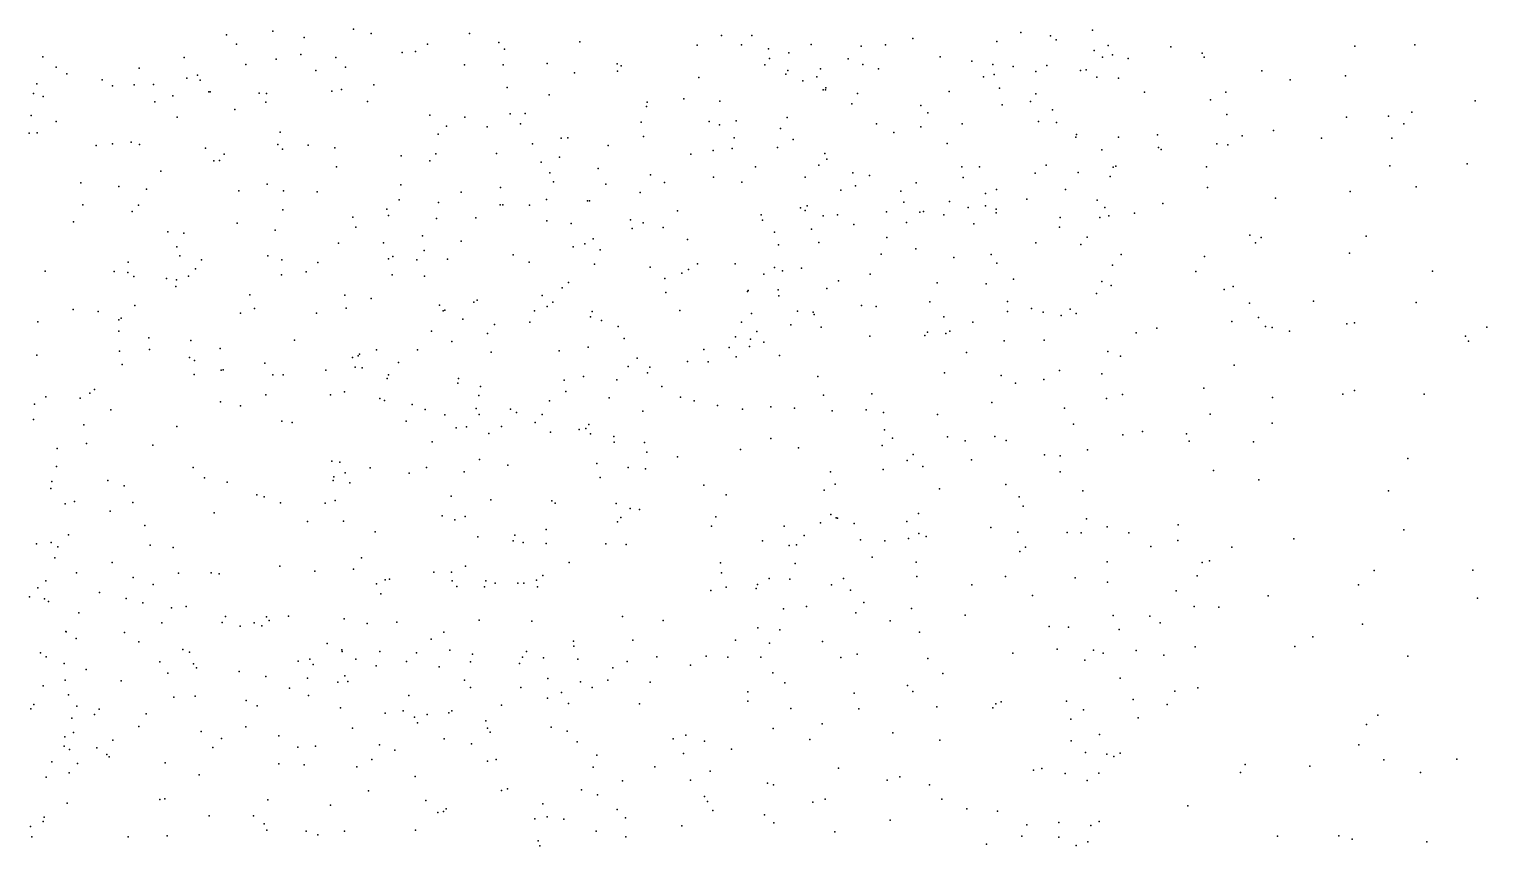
# Model space of a CAD drawing. Header units: metres. Extents: x -23.9 to 23.9, y -28.5 to 28.5.
# Drawn here: x -1.498 to -0.005, y 0.852 to 1.689 of the extents above; entities that cross this region are included whole.
import ezdxf

# ---------------------------------------------------------------- set-up
doc = ezdxf.new("R2010")
doc.units = ezdxf.units.M

msp = doc.modelspace()

# ---------------------------------------------------------------- linework, layer by layer
for p in [(-1.1663, 1.6886, 6.7707), (-0.4093, 1.6875, 11.9514), (-1.2962, 1.6827, 27.6899), (-1.286, 1.6731, 23.6754), (-1.249, 1.6865, -12.0221), (-1.2167, 1.6799, 23.2086), (-1.148, 1.684, -8.5635), (-1.0905, 1.6731, -11.9751), (-1.0474, 1.6842, -8.7178), (-1.0175, 1.6749, -10.7458), (-0.9342, 1.6755, 23.6701), (-0.7891, 1.6821, 26.864), (-0.7583, 1.6821, -11.0145), (-0.6975, 1.6729, 27.179), (-0.6212, 1.6726, 26.0494), (-0.5934, 1.679, 12.428), (-0.5072, 1.6758, 24.5527), (-0.4825, 1.6853, 12.1372), (-0.4522, 1.6819, 24.402), (-0.4464, 1.6775, 10.5698), (-0.0789, 1.6726, -8.585), (-1.4846, 1.6601, 23.0693), (-1.3397, 1.6595, 23.1403), (-1.2456, 1.658, 23.2849), (-1.2202, 1.6626, 23.4126), (-1.1843, 1.6595, 27.6757), (-1.1165, 1.6646, -9.2388), (-1.1028, 1.6656, -10.7036), (-1.0115, 1.6682, -9.0171), (-0.8141, 1.6723, 23.7158), (-0.7689, 1.6724, -11.6848), (-0.741, 1.6684, 26.1772), (-0.74, 1.6586, 12.7866), (-0.7204, 1.6645, 26.3447), (-0.6595, 1.6583, 12.6499), (-0.646, 1.6711, 10.3363), (-0.5652, 1.6603, 12.2662), (-0.4074, 1.6667, -8.6896), (-0.3988, 1.6598, 11.6779), (-0.393, 1.6719, 11.8552), (-0.3886, 1.6624, 11.7699), (-0.3725, 1.6585, -9.1761), (-0.329, 1.6706, -8.6209), (-0.2969, 1.6641, -9.2234), (-0.2948, 1.66, 25.3983), (-0.1405, 1.6711, -9.241), (-1.4707, 1.6495, 23.6305), (-1.4599, 1.6427, 23.8252), (-1.3857, 1.6487, 23.5994), (-1.2764, 1.6524, 23.4945), (-1.2048, 1.6462, -9.3455), (-1.1744, 1.6495, 13.0118), (-1.0525, 1.652, -9.1632), (-1.0129, 1.6522, 27.6266), (-0.968, 1.6533, 12.9588), (-0.9399, 1.6439, -11.8779), (-0.8961, 1.653, 26.7085), (-0.8957, 1.6455, 10.2151), (-0.8919, 1.6511, -10.8432), (-0.745, 1.6522, 23.764), (-0.7212, 1.6464, 26.4665), (-0.6878, 1.648, -11.2461), (-0.6446, 1.6524, 23.8422), (-0.6284, 1.648, 24.9296), (-0.5327, 1.6557, 23.9807), (-0.5112, 1.6525, -8.933), (-0.4905, 1.6503, -8.7631), (-0.4674, 1.6452, 11.2267), (-0.4559, 1.6515, 24.2601), (-0.4214, 1.6462, 11.1261), (-0.4156, 1.6469, 25.8831), (-0.2357, 1.6459, 21.365), (-1.4905, 1.6327, 9.6283), (-1.4237, 1.6368, -10.6554), (-1.4132, 1.6304, 23.1771), (-1.3909, 1.6316, 9.698), (-1.371, 1.632, 12.9834), (-1.3371, 1.6383, -10.653), (-1.326, 1.6414, -9.4106), (-1.3232, 1.6364, 23.234), (-1.1455, 1.6316, -11.9896), (-1.0089, 1.6289, 15.4602), (-0.8125, 1.6389, -11.7404), (-0.7234, 1.6424, -11.5745), (-0.7059, 1.6355, -11.1596), (-0.6917, 1.6398, -11.4619), (-0.6824, 1.6284, -11.3133), (-0.5207, 1.6399, -8.837), (-0.5098, 1.642, -9.0125), (-0.5044, 1.6281, -9.0845), (-0.4047, 1.6394, 25.1236), (-0.3825, 1.6383, 10.9627), (-0.2066, 1.6365, -9.2817), (-0.15, 1.6409, 7.4731), (-1.494, 1.6226, 25.7667), (-1.484, 1.6196, -8.3499), (-1.3696, 1.614, -8.3628), (-1.3514, 1.6204, 23.4483), (-1.3143, 1.6243, 23.3683), (-1.3131, 1.6244, 9.7985), (-1.2629, 1.6231, 9.9743), (-1.2561, 1.6138, -10.6649), (-1.2555, 1.6226, -9.3933), (-1.1885, 1.625, 10.0369), (-1.1784, 1.6268, -10.6815), (-1.1518, 1.6145, -8.4867), (-0.9659, 1.6212, -8.9297), (-0.8653, 1.6139, 27.4597), (-0.8277, 1.6173, 26.6641), (-0.7908, 1.6148, 27.009), (-0.6852, 1.6263, -11.3899), (-0.6826, 1.6264, 26.1204), (-0.6498, 1.6227, 24.6943), (-0.5559, 1.6246, 24.9706), (-0.4726, 1.6144, -9.1726), (-0.4673, 1.6222, -8.6485), (-0.356, 1.624, -9.2491), (-0.2882, 1.6161, -9.2939), (-0.2725, 1.6239, -8.5248), (-0.017, 1.615, -9.2956), (-1.4965, 1.6002, 23.2799), (-1.3468, 1.5983, -12.0258), (-1.2879, 1.6064, 12.9779), (-1.0881, 1.6004, 10.1797), (-1.0522, 1.5983, 27.5753), (-1.0057, 1.6018, -8.6692), (-0.9904, 1.6021, -10.7751), (-0.8661, 1.6092, 23.7387), (-0.722, 1.5982, 26.5836), (-0.6557, 1.6122, 24.7775), (-0.5849, 1.6105, 12.356), (-0.578, 1.6028, -8.9544), (-0.5016, 1.611, 11.4157), (-0.4503, 1.6058, 25.0419), (-0.2714, 1.6012, 25.5783), (-0.1491, 1.5984, 8.1516), (-0.1058, 1.5995, -5.253), (-0.0822, 1.6035, -9.3258), (-1.4707, 1.5941, 23.3602), (-1.2412, 1.583, 27.5883), (-1.0708, 1.5892, -11.9581), (-1.0293, 1.5885, -9.2144), (-0.9953, 1.5915, 23.7197), (-0.8716, 1.5932, 26.8341), (-0.8019, 1.5941, 27.2692), (-0.7912, 1.5905, -10.9824), (-0.7741, 1.5945, -11.6762), (-0.7287, 1.5869, -11.1109), (-0.6303, 1.5915, 26.3744), (-0.585, 1.5886, 10.3981), (-0.5428, 1.5917, 24.0645), (-0.4644, 1.5941, 25.9725), (-0.4462, 1.5931, -8.5713), (-0.2236, 1.5848, -9.3523), (-0.0903, 1.5916, -8.4663), (-1.4985, 1.582, -10.6701), (-1.4903, 1.5822, 9.5562), (-1.43, 1.5694, -8.3227), (-1.4131, 1.5712, -9.4844), (-1.3941, 1.5729, 23.8291), (-1.3855, 1.5703, 9.6029), (-1.2436, 1.5705, -8.3848), (-1.2127, 1.5696, -9.4117), (-1.0795, 1.581, -10.7219), (-0.9827, 1.571, 10.2096), (-0.9536, 1.577, -9.0567), (-0.9466, 1.5773, -8.8026), (-0.9054, 1.5695, -11.8404), (-0.8692, 1.5787, 26.9632), (-0.7762, 1.5773, 10.2653), (-0.7157, 1.5755, 23.848), (-0.6126, 1.5828, -8.8925), (-0.558, 1.5715, 24.4977), (-0.4264, 1.5779, 11.5507), (-0.4254, 1.5807, 10.6528), (-0.3826, 1.578, 11.738), (-0.3426, 1.5803, -8.4914), (-0.2818, 1.5712, -8.4514), (-0.2705, 1.5701, 25.342), (-0.2557, 1.5792, 25.4879), (-0.1745, 1.5768, -8.4404), (-0.1026, 1.5768, 4.8161), (-1.318, 1.5667, 27.5489), (-1.3093, 1.5536, 9.6499), (-1.3035, 1.5541, -9.4628), (-1.2987, 1.5605, 23.7771), (-1.239, 1.5655, 9.7824), (-1.1853, 1.5669, -11.9962), (-1.1175, 1.5587, -9.3457), (-1.0879, 1.5537, -8.4898), (-1.0819, 1.561, 23.7332), (-1.0199, 1.5612, -14.9025), (-0.9553, 1.5573, 27.4476), (-0.8205, 1.5606, -11.7355), (-0.7978, 1.5641, 19.5847), (-0.7783, 1.5663, 12.7404), (-0.732, 1.5673, -11.5738), (-0.6833, 1.5612, 10.3262), (-0.6812, 1.5555, 12.4705), (-0.3995, 1.5651, 10.7316), (-0.3414, 1.5672, 6.7778), (-0.339, 1.5653, -9.3422), (-1.3637, 1.5431, -10.6606), (-1.1838, 1.5476, 9.9249), (-0.9741, 1.5522, 12.8886), (-0.9652, 1.5415, 26.9267), (-0.9156, 1.5459, -8.8658), (-0.8621, 1.5392, 27.1808), (-0.7544, 1.5475, -11.052), (-0.6894, 1.5494, -11.3515), (-0.6546, 1.5413, 26.556), (-0.6376, 1.5385, -9.0497), (-0.543, 1.5475, 24.4016), (-0.5248, 1.5474, -8.5831), (-0.468, 1.5412, 12.1432), (-0.4567, 1.5491, 10.5775), (-0.424, 1.5416, 19.785), (-0.3881, 1.5473, 10.8482), (-0.3852, 1.5481, 11.9094), (-0.2924, 1.5474, 25.7389), (-0.1046, 1.5484, 5.6741), (-0.0255, 1.5507, -9.3812), (-1.4457, 1.5311, 27.4183), (-1.4067, 1.5273, -12.0163), (-1.3782, 1.5247, -8.299), (-1.2546, 1.5297, 12.9292), (-1.1176, 1.5292, 3.833), (-1.0158, 1.5262, -9.2581), (-0.9612, 1.5322, -9.1528), (-0.9076, 1.5296, -8.9795), (-0.8477, 1.5316, -10.9137), (-0.7976, 1.537, 23.8209), (-0.7685, 1.5317, 26.681), (-0.7035, 1.5369, -11.2188), (-0.6671, 1.5236, -8.8611), (-0.6518, 1.528, -8.786), (-0.5899, 1.5312, 12.3075), (-0.5416, 1.5366, 24.221), (-0.5074, 1.5242, 26.0486), (-0.4367, 1.5243, 11.1283), (-0.3912, 1.5375, 11.6379), (-0.2915, 1.5263, 25.2394), (-0.0776, 1.5271, -8.3984), (-1.4434, 1.5087, -10.6754), (-1.2837, 1.5231, -8.3344), (-1.238, 1.5231, -9.4577), (-1.2036, 1.5219, 23.7784), (-1.1194, 1.5136, 12.9063), (-1.0792, 1.511, -10.7332), (-1.0561, 1.5217, -11.941), (-1.016, 1.5087, -10.7744), (-1.0132, 1.5087, 27.3819), (-0.9861, 1.5083, 23.7835), (-0.9686, 1.5141, -8.6149), (-0.9266, 1.5128, 27.2704), (-0.9244, 1.5128, -8.7217), (-0.8726, 1.5211, 12.789), (-0.6054, 1.5226, -9.1605), (-0.6025, 1.5114, -8.626), (-0.5558, 1.5119, 26.1218), (-0.5189, 1.5203, 12.2196), (-0.4763, 1.5145, -8.4924), (-0.4043, 1.5133, -16.4629), (-0.3372, 1.5101, 25.8493), (-0.2216, 1.5155, -8.3881), (-0.1453, 1.5223, 18.1664), (-1.393, 1.5017, 23.907), (-1.3866, 1.5082, -21.0829), (-1.2387, 1.5035, -10.6839), (-1.1668, 1.4961, -8.3866), (-1.1322, 1.5041, -11.9655), (-1.1303, 1.4975, -21.5116), (-1.0812, 1.4945, -8.4488), (-1.0408, 1.4953, 26.8646), (-0.8825, 1.4933, 23.823), (-0.8344, 1.5024, 24.7518), (-0.7487, 1.4983, 24.6601), (-0.7083, 1.5054, -11.4389), (-0.7034, 1.5027, -11.2948), (-0.7016, 1.5075, 8.7983), (-0.6852, 1.4973, -8.9548), (-0.6703, 1.4982, 24.5792), (-0.6202, 1.5014, -17.9241), (-0.5862, 1.5012, 24.9042), (-0.5822, 1.5016, 24.1535), (-0.5615, 1.4984, 26.4431), (-0.5367, 1.506, 26.2952), (-0.5188, 1.5074, 10.5027), (-0.508, 1.5043, -9.2968), (-0.5078, 1.5004, 11.2615), (-0.4423, 1.4957, 11.4962), (-0.4016, 1.4957, 10.9328), (-0.3964, 1.5057, -9.3769), (-0.3926, 1.4973, 25.0656), (-0.3663, 1.5001, -8.416), (-1.4532, 1.4913, -9.5336), (-1.3565, 1.4808, 12.8676), (-1.34, 1.4794, 27.3623), (-1.2854, 1.4898, -11.9988), (-1.2465, 1.4825, 9.6301), (-1.1637, 1.4857, 27.4026), (-0.9682, 1.4923, 27.1221), (-0.9433, 1.4893, 26.8129), (-0.8809, 1.4843, -9.0582), (-0.8694, 1.4902, -11.778), (-0.8489, 1.4854, -8.9103), (-0.7474, 1.4928, -11.5724), (-0.735, 1.4807, 23.9388), (-0.6972, 1.4836, 26.659), (-0.6538, 1.4883, 24.8537), (-0.5996, 1.4905, 24.4385), (-0.5309, 1.4891, 6.3389), (-0.4431, 1.4856, 26.0102), (-1.3472, 1.4657, -10.6847), (-1.1815, 1.4694, 24.7318), (-1.1354, 1.4697, 10.1104), (-1.0954, 1.4769, 23.8075), (-1.056, 1.4714, 27.036), (-0.9412, 1.4657, -9.1775), (-0.9291, 1.4685, 10.2312), (-0.9206, 1.4736, -11.8252), (-0.824, 1.473, 26.7606), (-0.7308, 1.4675, -11.1816), (-0.6897, 1.47, -8.7568), (-0.6197, 1.4752, 10.3968), (-0.4672, 1.4696, -9.3695), (-0.421, 1.4679, 11.0153), (-0.4145, 1.4755, 10.7856), (-0.2479, 1.4774, 25.6536), (-0.2421, 1.4698, 25.3801), (-0.2365, 1.4751, 25.5614), (-0.1288, 1.4765, -8.3541), (-1.3971, 1.4498, -8.2692), (-1.3443, 1.4563, -9.5269), (-1.3219, 1.4524, 27.2214), (-1.2541, 1.4564, 27.3244), (-1.2395, 1.4521, 27.0275), (-1.2026, 1.4495, -8.3417), (-1.1303, 1.4532, 27.1005), (-1.1258, 1.4555, -9.412), (-1.1012, 1.4524, 12.8334), (-1.0937, 1.4619, 27.2834), (-1.0699, 1.4528, 27.1652), (-1.0027, 1.4574, -8.5277), (-0.9864, 1.4498, 23.8496), (-0.9136, 1.4624, 24.7228), (-0.6258, 1.4582, -9.2189), (-0.5901, 1.4634, 26.5652), (-0.5511, 1.4545, -8.5073), (-0.5129, 1.4577, 24.9492), (-0.5071, 1.4489, 26.1532), (-0.3797, 1.4576, 11.7735), (-0.2945, 1.4557, 25.7923), (-0.1459, 1.4592, -9.4712), (-1.482, 1.4405, 24.3654), (-1.4113, 1.4402, -20.0743), (-1.3974, 1.4392, 9.4649), (-1.3911, 1.435, 24.5507), (-1.3353, 1.4356, 26.9815), (-1.3282, 1.443, -8.2849), (-1.2401, 1.4369, -11.9747), (-1.2147, 1.4398, 27.1355), (-1.1265, 1.437, -8.3899), (-1.0935, 1.4355, -10.7582), (-0.9195, 1.4478, -8.6687), (-0.8622, 1.4447, 12.649), (-0.8298, 1.4386, -9.0393), (-0.8231, 1.4422, -8.8219), (-0.8137, 1.4483, 12.5748), (-0.7753, 1.4482, 24.7965), (-0.7459, 1.4375, -11.5129), (-0.7349, 1.4444, 12.4399), (-0.7266, 1.4409, -11.4007), (-0.7072, 1.4436, -9.0588), (-0.637, 1.4376, 12.3278), (-0.3887, 1.4469, -9.4238), (-0.3033, 1.4403, 25.182), (-0.061, 1.4405, -9.472), (-1.3579, 1.4331, 23.9707), (-1.3482, 1.4248, -11.9832), (-1.3475, 1.4316, 24.6366), (-0.9525, 1.4235, -8.5791), (-0.9461, 1.4291, -10.8582), (-0.8473, 1.433, -8.735), (-0.8464, 1.4187, -10.9786), (-0.7625, 1.4198, 10.3188), (-0.762, 1.4209, -16.1779), (-0.7311, 1.4216, -8.8076), (-0.6812, 1.4229, 24.1631), (-0.6693, 1.4306, 24.3936), (-0.5683, 1.4287, 10.4802), (-0.518, 1.4275, 10.5506), (-0.49, 1.4325, 26.3262), (-0.3996, 1.4302, 11.6389), (-0.3899, 1.426, 11.8808), (-0.2744, 1.4218, -8.3303), (-0.265, 1.4249, 25.7195), (-1.3901, 1.4054, 24.0812), (-1.2726, 1.4164, 9.5378), (-1.1751, 1.4161, 12.7969), (-1.1481, 1.4126, 24.7905), (-1.0783, 1.4059, 9.918), (-1.0431, 1.4087, -11.8858), (-1.0394, 1.4108, -8.4498), (-0.9731, 1.4157, 26.9213), (-0.9678, 1.4045, -11.8293), (-0.962, 1.4088, -9.2538), (-0.7306, 1.4155, -11.3242), (-0.6459, 1.4055, 26.6858), (-0.6309, 1.4043, -9.2658), (-0.5758, 1.4091, 24.8982), (-0.4961, 1.4097, 26.4354), (-0.4051, 1.4179, 25.9718), (-0.2482, 1.4079, 22.0985), (-0.1829, 1.4099, -28.1321), (-0.0775, 1.4084, -8.314), (-1.4897, 1.3888, -9.5739), (-1.4535, 1.4015, -8.2455), (-1.4277, 1.3992, 24.2193), (-1.4068, 1.3907, -9.5638), (-1.4041, 1.3925, 24.4099), (-1.2821, 1.3975, -10.7164), (-1.2676, 1.4024, 23.9618), (-1.204, 1.3975, 9.5925), (-1.1739, 1.4027, -11.9434), (-1.0745, 1.4001, 10.0253), (-1.0726, 1.4006, 12.7533), (-1.0541, 1.3914, 26.912), (-0.9807, 1.4, 24.639), (-0.9235, 1.394, 24.7865), (-0.9216, 1.3993, 26.8538), (-0.9121, 1.39, -9.1836), (-0.8318, 1.4002, 23.9888), (-0.7586, 1.3973, -8.8812), (-0.7114, 1.3997, -8.6871), (-0.6952, 1.3985, -9.1651), (-0.6943, 1.3962, 10.3771), (-0.5615, 1.394, -8.4572), (-0.4961, 1.3993, 11.1574), (-0.4717, 1.4023, 10.6682), (-0.4596, 1.3986, 26.2388), (-0.4413, 1.3953, 10.8002), (-0.4319, 1.4016, 10.9094), (-0.4259, 1.3973, 12.0201), (-0.2665, 1.3892, -9.5044), (-0.2391, 1.393, 25.3405), (-1.4067, 1.3791, 12.6916), (-1.0863, 1.3791, -8.3943), (-1.0288, 1.3768, 23.9455), (-1.0219, 1.386, 10.1752), (-0.9856, 1.3883, 12.6708), (-0.8951, 1.3838, -8.6379), (-0.7689, 1.3883, -8.9915), (-0.7532, 1.3787, -8.7541), (-0.7181, 1.3858, 24.3199), (-0.6871, 1.3833, -21.1812), (-0.6372, 1.3741, -8.5234), (-0.581, 1.3747, 26.6415), (-0.5781, 1.378, -9.353), (-0.5593, 1.3767, 11.324), (-0.5552, 1.379, 12.242), (-0.5318, 1.3883, 26.5583), (-0.3644, 1.3776, -9.4825), (-0.3433, 1.3822, 6.0767), (-0.2319, 1.3838, 25.6134), (-0.2252, 1.3828, 25.4424), (-0.2072, 1.3791, -27.6414), (-0.1488, 1.3867, -9.5208), (-0.1408, 1.3876, -8.2915), (-0.027, 1.3741, -9.5132), (-0.0052, 1.3832, -8.307), (-1.3758, 1.3724, -10.7155), (-1.3753, 1.3605, 24.3136), (-1.3328, 1.3696, 26.918), (-1.3027, 1.3615, 4.4675), (-1.2266, 1.3698, -9.5157), (-1.1428, 1.36, 23.984), (-1.1008, 1.3601, 9.7276), (-1.0654, 1.3685, -10.7977), (-0.9258, 1.3628, 12.5542), (-0.8891, 1.3718, -11.7337), (-0.8072, 1.3603, -8.703), (-0.7813, 1.3625, 24.1467), (-0.7748, 1.3733, 24.4494), (-0.7604, 1.3636, -9.061), (-0.7594, 1.3708, -11.4656), (-0.7458, 1.3678, 24.2356), (-0.4995, 1.3693, -9.4191), (-0.4587, 1.37, 8.4475), (-0.0241, 1.369, 3.5168), (-1.4905, 1.3545, 12.5088), (-1.4061, 1.3588, 8.0406), (-1.4032, 1.3449, 24.7022), (-1.3341, 1.3522, 24.1846), (-1.3291, 1.3491, -11.9494), (-1.2572, 1.3463, 12.6775), (-1.1672, 1.3522, 26.8805), (-1.1616, 1.3539, 12.6931), (-1.1601, 1.3555, 24.5585), (-1.1203, 1.3471, -11.8921), (-1.0252, 1.3577, 24.8106), (-0.9554, 1.3589, 24.5629), (-0.8757, 1.3516, 10.3058), (-0.824, 1.3479, -9.1334), (-0.8028, 1.3478, 24.356), (-0.7743, 1.3528, 26.8166), (-0.7299, 1.3542, 12.3763), (-0.5384, 1.3572, 11.2167), (-0.3936, 1.3583, 25.0404), (-0.3804, 1.3534, -8.3227), (-0.2639, 1.3444, -8.2842), (-1.3296, 1.3349, 12.6213), (-1.3019, 1.3392, -8.2646), (-1.2996, 1.3395, 24.3726), (-1.2487, 1.3345, 24.4494), (-1.2382, 1.3344, 24.1015), (-1.1945, 1.3391, -8.3104), (-1.1644, 1.3424, -10.7754), (-1.1575, 1.3415, 5.7728), (-1.1318, 1.3307, -9.4579), (-1.1304, 1.3344, -8.3544), (-1.0588, 1.3308, 24.0429), (-0.9505, 1.3291, -11.762), (-0.9307, 1.3327, -18.4233), (-0.8964, 1.3293, 24.1125), (-0.8849, 1.3431, -10.9822), (-0.8651, 1.3366, 15.9946), (-0.8626, 1.3424, 12.4754), (-0.6907, 1.3327, -9.2406), (-0.5609, 1.3364, 10.5589), (-0.5026, 1.3338, -8.3784), (-0.459, 1.3295, 12.0623), (-0.443, 1.339, 26.1443), (-0.3995, 1.3356, 11.8039), (-1.4365, 1.3156, 12.4167), (-1.4316, 1.3193, 9.3804), (-1.1754, 1.3171, 12.5933), (-1.0593, 1.3257, 7.0707), (-1.0362, 1.3224, 9.9378), (-0.9488, 1.3175, -10.9334), (-0.8502, 1.3223, 26.8601), (-0.6352, 1.3149, 26.7364), (-0.488, 1.326, 11.0259), (-0.3785, 1.3142, 25.926), (-0.2952, 1.3209, -9.5311), (-0.1526, 1.3145, 17.8037), (-0.1409, 1.3182, -8.263), (-0.0694, 1.3147, -9.5406), (-1.493, 1.3045, -10.7758), (-1.4813, 1.3117, -8.2246), (-1.4462, 1.3104, 26.9793), (-1.3025, 1.3067, 24.8602), (-1.2819, 1.3026, 12.5381), (-1.2562, 1.314, 24.2846), (-1.1897, 1.314, 24.865), (-1.1392, 1.3102, 24.1236), (-1.1345, 1.308, 9.6237), (-1.1063, 1.3041, 24.4265), (-1.0406, 1.3, 9.8339), (-1.0378, 1.3131, 10.0466), (-1.0054, 1.2993, 24.1957), (-0.9656, 1.3076, 24.3971), (-0.9043, 1.3109, 24.2144), (-0.8314, 1.3116, -11.5601), (-0.8172, 1.3079, -11.1631), (-0.7933, 1.3029, -11.3779), (-0.7676, 1.2993, -9.1294), (-0.7386, 1.3017, -8.6347), (-0.7143, 1.3002, 10.425), (-0.6846, 1.3136, 6.0268), (-0.5124, 1.3061, 10.7102), (-0.4379, 1.3001, 26.4241), (-0.3948, 1.3102, -9.4998), (-0.2247, 1.3112, 25.5039), (-1.494, 1.2887, -9.5902), (-1.4149, 1.2986, -9.5801), (-1.2397, 1.2871, -9.5303), (-1.2291, 1.2854, 9.4925), (-1.1124, 1.287, -11.8453), (-1.0928, 1.2988, -10.8365), (-1.0725, 1.2933, 12.5259), (-1.0376, 1.2939, 24.3482), (-0.9994, 1.2959, -8.4653), (-0.9802, 1.2857, 15.5602), (-0.9731, 1.2938, 10.1969), (-0.8698, 1.2971, -11.0574), (-0.676, 1.2974, -8.5286), (-0.6412, 1.2986, -9.3286), (-0.6233, 1.2957, -8.4559), (-0.568, 1.2939, 5.7026), (-0.2886, 1.294, 21.3527), (-0.2251, 1.2849, -9.5524), (-1.4426, 1.2832, -11.8989), (-1.3473, 1.2816, 9.4061), (-1.061, 1.2801, 9.7468), (-1.0504, 1.2811, -9.4036), (-1.0276, 1.2744, 24.8232), (-1.0145, 1.2813, 10.2745), (-0.9643, 1.2756, -9.2995), (-0.9352, 1.2783, 26.9025), (-0.9282, 1.2794, 18.9374), (-0.9253, 1.2836, -8.5689), (-0.9235, 1.274, -11.0023), (-0.8996, 1.2713, 9.0603), (-0.6222, 1.278, 12.2667), (-0.6139, 1.2696, 24.8832), (-0.5576, 1.2709, -8.3908), (-0.5093, 1.2713, 10.8588), (-0.4287, 1.284, -8.3141), (-0.3782, 1.273, 25.0798), (-0.358, 1.2765, -8.284), (-0.3128, 1.274, 25.8233), (-1.4697, 1.259, 27.1075), (-1.4397, 1.2639, 16.5399), (-1.3719, 1.2623, 26.9199), (-1.0857, 1.2659, -8.3756), (-0.8993, 1.2653, -11.6395), (-0.8681, 1.2652, 12.4055), (-0.8659, 1.2553, -9.2207), (-0.7698, 1.258, 24.8314), (-0.7387, 1.2692, 12.3477), (-0.7104, 1.2595, -9.2551), (-0.6246, 1.2619, 10.5521), (-0.5397, 1.2667, 26.6511), (-0.4976, 1.2672, 11.5011), (-0.4144, 1.2575, 26.0984), (-0.3102, 1.2666, 3.1084), (-0.2442, 1.2656, -8.2538), (-1.4706, 1.2405, 27.2724), (-1.3305, 1.2396, -8.2429), (-1.1885, 1.2461, 12.4488), (-1.1801, 1.2448, -10.8376), (-1.0916, 1.2396, -9.4431), (-1.0371, 1.2477, -10.915), (-1.008, 1.242, 9.9374), (-0.9168, 1.2436, 24.8168), (-0.8342, 1.2504, -11.2752), (-0.5991, 1.2465, 11.1602), (-0.5928, 1.2528, -9.4022), (-0.583, 1.2406, 11.3951), (-0.533, 1.2472, 10.9574), (-0.4584, 1.2526, 26.5285), (-0.4424, 1.2515, 11.6794), (-0.086, 1.2488, -9.5658), (-1.4753, 1.225, -11.8534), (-1.418, 1.2261, 12.3156), (-1.3189, 1.2288, -9.5651), (-1.1871, 1.2262, -8.2991), (-1.1863, 1.2298, 6.2847), (-1.1747, 1.234, -11.8341), (-1.1492, 1.2391, 26.9219), (-1.1091, 1.2338, -10.8771), (-1.0528, 1.2349, 26.9314), (-0.9135, 1.2292, -11.0716), (-0.885, 1.2393, 10.3808), (-0.8672, 1.238, -11.1611), (-0.6775, 1.2349, -8.4942), (-0.6236, 1.2374, 11.2743), (-0.4423, 1.235, 11.8663), (-0.2853, 1.2365, 25.2465), (-0.2388, 1.2268, 25.4521), (-1.4762, 1.2179, -9.5961), (-1.4012, 1.2208, -10.8208), (-1.2956, 1.2244, -11.8575), (-1.2653, 1.2113, 24.8959), (-1.1701, 1.2239, 24.8735), (-1.0661, 1.2101, 9.6679), (-0.8072, 1.2214, -8.5953), (-0.7843, 1.2116, 3.2034), (-0.6839, 1.2163, -9.3177), (-0.6729, 1.2224, 26.8028), (-0.5658, 1.2176, 10.7313), (-0.4981, 1.2222, -9.4815), (-0.4192, 1.2154, 26.4546), (-0.106, 1.2155, -8.2316), (-1.4615, 1.2023, 27.0359), (-1.452, 1.2045, 27.1832), (-1.3922, 1.2035, -11.8463), (-1.2577, 1.2093, 26.9196), (-1.241, 1.2033, 12.385), (-1.1951, 1.203, -27.3201), (-1.185, 1.2058, 9.5016), (-1.0254, 1.2065, 9.7803), (-0.9629, 1.2054, -8.5039), (-0.9595, 1.2029, -9.3016), (-0.897, 1.2027, -11.5205), (-0.8827, 1.1974, -8.5745), (-0.8734, 1.1964, -11.3725), (-0.4844, 1.2095, 11.9985), (-0.4803, 1.1999, 26.5986), (-1.4155, 1.1946, 26.9618), (-1.3801, 1.1801, 9.3558), (-1.3091, 1.1929, -10.8522), (-1.2133, 1.1842, -10.8763), (-1.1765, 1.1845, -9.5006), (-1.0753, 1.1901, -8.38), (-1.0625, 1.1858, 10.2762), (-1.0519, 1.1891, -9.4102), (-0.8959, 1.1837, -11.4395), (-0.8924, 1.1881, -11.2363), (-0.795, 1.1888, 10.479), (-0.6877, 1.1828, 10.5816), (-0.6773, 1.1912, 11.2009), (-0.6718, 1.1879, 19.5815), (-0.6703, 1.1877, 11.3418), (-0.6532, 1.182, -8.444), (-0.5994, 1.1841, -9.4174), (-0.5874, 1.1923, 11.0141), (-0.4154, 1.187, 26.0085), (-0.3215, 1.1808, 25.8025), (-1.4582, 1.1704, 24.7487), (-1.1442, 1.1734, -11.7524), (-1.0389, 1.1683, 12.3882), (-1.0011, 1.17, 9.8758), (-0.969, 1.1758, -11.0928), (-0.7996, 1.1792, -9.2228), (-0.7249, 1.1794, -9.2669), (-0.7044, 1.1698, -8.5127), (-0.647, 1.1652, 10.6894), (-0.5978, 1.1667, 10.9105), (-0.587, 1.1717, 11.449), (-0.5795, 1.1689, 7.2792), (-0.5134, 1.1779, 24.9746), (-0.4858, 1.1731, 11.6744), (-0.4352, 1.173, 25.0395), (-0.4207, 1.1725, -8.28), (-0.394, 1.1786, 26.3611), (-0.3721, 1.1724, 25.8701), (-0.2028, 1.1663, -9.5842), (-0.0901, 1.1757, -9.582), (-1.491, 1.1611, 12.1971), (-1.476, 1.1626, 27.3609), (-1.4692, 1.1581, 11.0883), (-1.3747, 1.1598, -10.877), (-1.351, 1.1574, -8.2402), (-1.0026, 1.1642, 10.0844), (-0.9924, 1.1626, 9.9961), (-0.969, 1.1616, -11.5571), (-0.9079, 1.1613, -11.3134), (-0.8868, 1.1606, 24.8426), (-0.7471, 1.1644, 8.4294), (-0.72, 1.1594, 26.8461), (-0.7125, 1.1603, 11.2745), (-0.622, 1.1644, 24.908), (-0.4835, 1.1533, 11.8097), (-0.4779, 1.1579, -9.506), (-0.3493, 1.1586, -8.2529), (-0.3216, 1.1645, 25.2103), (-0.2663, 1.1578, 25.4048), (-1.4722, 1.1468, -10.9129), (-1.4135, 1.1422, 24.8246), (-1.2418, 1.1383, -9.5298), (-1.1663, 1.1353, 26.9362), (-1.1581, 1.147, -10.9581), (-1.0514, 1.1385, 10.4496), (-0.9452, 1.142, 12.3563), (-0.7904, 1.1417, 12.2996), (-0.7139, 1.1411, 11.1355), (-0.6349, 1.1477, 10.7878), (-0.5897, 1.1423, -8.3805), (-0.394, 1.1428, 26.1212), (-0.2968, 1.1421, -9.5763), (-0.2892, 1.1437, 25.6808), (-1.4813, 1.1235, -8.2248), (-1.4501, 1.1317, 11.3869), (-1.392, 1.1269, 11.2786), (-1.3455, 1.1312, 24.9161), (-1.312, 1.1317, 9.169), (-1.3038, 1.1304, 12.3075), (-1.2059, 1.1333, -11.7325), (-1.1427, 1.1203, 12.3474), (-1.1339, 1.1245, -11.6778), (-1.1293, 1.125, 9.5589), (-1.0838, 1.1322, -15.7826), (-1.0658, 1.1323, -11.0332), (-1.0651, 1.1235, 26.9489), (-1.0308, 1.1233, -11.1121), (-1.021, 1.121, 10.1773), (-0.998, 1.1209, 10.3183), (-0.9919, 1.1208, -11.1847), (-0.9786, 1.1239, -11.4618), (-0.9722, 1.1288, 10.4802), (-0.7893, 1.1315, 26.8871), (-0.7404, 1.1259, 10.625), (-0.7191, 1.1252, 12.2401), (-0.6644, 1.1259, -9.3638), (-0.5892, 1.1278, 26.7534), (-0.4984, 1.1277, -8.3146), (-0.4269, 1.1264, 26.5064), (-0.3939, 1.122, 25.1257), (-0.3021, 1.1285, 25.2947), (-0.1207, 1.134, -8.2207), (-0.0197, 1.1343, -8.2322), (-1.4981, 1.107, 27.442), (-1.4895, 1.1162, 8.3724), (-1.4263, 1.1114, 26.9747), (-1.399, 1.1053, -9.5746), (-1.3713, 1.1195, -11.7513), (-1.1382, 1.11, -11.0226), (-1.0605, 1.1177, -11.607), (-1.0319, 1.1172, 9.7323), (-0.9778, 1.1173, -11.2687), (-0.8, 1.1133, 11.1871), (-0.7844, 1.1168, 24.8702), (-0.7536, 1.1154, -9.239), (-0.7523, 1.1197, -8.5709), (-0.6765, 1.1191, 11.4041), (-0.6572, 1.1139, 12.1669), (-0.5328, 1.1192, 26.6906), (-0.4705, 1.1084, 18.58), (-0.3236, 1.1131, 7.0452), (-0.2291, 1.1079, 7.9776), (-0.1368, 1.1192, -9.5936), (-0.0149, 1.1056, -9.5814), (-1.4829, 1.1048, -11.707), (-1.4788, 1.102, 10.9771), (-1.4477, 1.0905, 27.2577), (-1.3821, 1.1008, 11.0972), (-1.3526, 1.0956, 7.3797), (-1.3375, 1.0972, 9.3694), (-0.7256, 1.0946, 10.7271), (-0.702, 1.0969, 10.8152), (-0.6515, 1.0904, 26.8083), (-0.6436, 1.101, -8.4225), (-0.5946, 1.0951, -9.4338), (-0.3049, 1.0972, 21.8701), (-0.2797, 1.0965, 25.4757), (-1.3625, 1.0802, -11.6935), (-1.3007, 1.0805, -8.267), (-1.2974, 1.0867, 15.4245), (-1.2823, 1.0768, 11.2635), (-1.2679, 1.0802, 9.4154), (-1.2602, 1.0773, -11.668), (-1.2553, 1.0865, -11.0018), (-1.2527, 1.0826, 26.9301), (-1.2328, 1.0871, 24.9455), (-1.1757, 1.0843, 16.3092), (-1.1524, 1.0797, -9.4686), (-1.122, 1.0811, -8.3633), (-1.0376, 1.0832, -11.4659), (-0.9837, 1.0821, -8.4998), (-0.8908, 1.0868, 26.928), (-0.849, 1.0828, -9.2237), (-0.752, 1.0752, 11.3725), (-0.6164, 1.0823, 12.089), (-0.5395, 1.0882, 11.8827), (-0.4535, 1.0764, -9.5307), (-0.4338, 1.0757, 25.9454), (-0.388, 1.0879, 25.8523), (-0.3504, 1.0871, -9.5657), (-0.3399, 1.0802, -8.2407), (-0.1326, 1.079, -17.6344), (-1.461, 1.0715, 11.4581), (-1.4606, 1.0712, 24.8252), (-1.4505, 1.0644, -11.6553), (-1.4009, 1.0704, -11.0075), (-1.386, 1.0607, -8.2439), (-1.0866, 1.0634, 24.9016), (-1.0738, 1.0706, 9.6271), (-0.9407, 1.0614, 4.2134), (-0.8801, 1.0625, 11.1419), (-0.7749, 1.0627, 11.0372), (-0.7295, 1.0731, 10.9217), (-0.6859, 1.0611, -8.4652), (-0.5863, 1.0709, 11.5895), (-0.3818, 1.0734, 26.3598), (-0.1833, 1.0661, -8.213), (-1.4869, 1.0494, -9.5745), (-1.4812, 1.0454, -8.2384), (-1.3412, 1.053, 11.0026), (-1.3343, 1.0502, 24.9381), (-1.1933, 1.0592, -11.5982), (-1.1782, 1.0526, 11.2226), (-1.1779, 1.0511, -11.1223), (-1.1393, 1.051, 10.575), (-1.1016, 1.0495, -11.2309), (-1.0674, 1.0522, -11.3098), (-1.0444, 1.0483, 12.3001), (-0.9889, 1.0508, -9.3063), (-0.9406, 1.0563, 11.2162), (-0.8555, 1.0454, 10.6995), (-0.8048, 1.0462, 12.2215), (-0.7401, 1.0594, 2.8296), (-0.6502, 1.0482, 11.5181), (-0.4907, 1.0492, 25.0559), (-0.4455, 1.0534, -8.2774), (-0.4083, 1.0523, 26.4688), (-0.3982, 1.0493, 26.0799), (-0.3643, 1.052, 25.7687), (-0.336, 1.0471, 25.3055), (-0.304, 1.0558, 25.5845), (-0.202, 1.0559, -9.5946), (-0.0861, 1.046, -8.2192), (-1.4626, 1.0386, 27.0006), (-1.44, 1.0326, -11.063), (-1.3647, 1.0403, -11.6189), (-1.33, 1.0382, 10.8565), (-1.327, 1.0341, -9.5402), (-1.2229, 1.0411, -8.3065), (-1.2108, 1.043, 12.2766), (-1.2074, 1.0375, 11.1086), (-1.1637, 1.043, 9.5057), (-1.143, 1.0364, 8.8768), (-1.1119, 1.0406, -11.4081), (-1.0784, 1.0351, -9.4017), (-1.0465, 1.0404, 11.224), (-0.9961, 1.0385, 10.1135), (-0.9931, 1.045, 9.8632), (-0.9715, 1.0444, 10.6248), (-0.9363, 1.0431, -9.2265), (-0.9005, 1.0342, 11.3194), (-0.8858, 1.0406, 24.8909), (-0.8209, 1.0368, -8.5908), (-0.7828, 1.045, 10.8538), (-0.7488, 1.045, -9.2519), (-0.6669, 1.0447, -9.3671), (-0.5778, 1.0438, -8.3641), (-0.4169, 1.0421, 25.1516), (-1.4843, 1.0158, 27.3999), (-1.4617, 1.0216, 12.0492), (-1.4044, 1.0208, 12.1268), (-1.3566, 1.0287, 11.4155), (-1.2832, 1.0303, -11.1186), (-1.2562, 1.0254, 11.3595), (-1.2132, 1.0235, 10.7014), (-1.1823, 1.0194, -11.4396), (-1.1751, 1.0261, 11.3088), (-1.172, 1.0202, -11.2668), (-1.0526, 1.0217, 10.6621), (-0.9673, 1.0234, -8.5514), (-0.9338, 1.0199, 11.0625), (-0.9058, 1.0214, -9.1641), (-0.8624, 1.0194, 10.8333), (-0.7366, 1.029, 24.9271), (-0.7244, 1.0188, 11.4738), (-0.5987, 1.0162, 11.8421), (-0.5626, 1.0283, 25.0148), (-0.3807, 1.0237, 26.2043), (-1.4581, 1.0064, 9.3215), (-1.3503, 1.004, 10.6639), (-1.3286, 1.0051, 26.897), (-1.2762, 1.0007, -11.2399), (-1.2317, 1.0134, -11.4986), (-1.2125, 1.0058, 10.9785), (-1.1095, 1.0059, 11.0514), (-1.0464, 1.0139, -8.4474), (-0.9949, 1.014, 11.3284), (-0.9675, 1.0031, 10.7656), (-0.9533, 1.009, 26.9363), (-0.9218, 1.0141, -8.6367), (-0.7623, 1.0096, 26.8786), (-0.6534, 1.0083, 11.6025), (-0.5932, 1.0101, -9.431), (-0.3674, 1.0018, -8.2559), (-0.3249, 1.0103, -9.5707), (-0.3014, 1.0137, -8.2321), (-1.4968, 0.9922, 11.7264), (-1.4937, 0.9967, 11.915), (-1.4497, 0.9948, 27.1166), (-1.4315, 0.9863, -11.1265), (-1.4267, 0.9918, 24.827), (-1.3787, 0.9872, -11.4564), (-1.265, 0.9952, -11.3841), (-1.1795, 0.9933, 10.9012), (-1.1337, 0.9877, -9.4213), (-1.1154, 0.9901, 24.9646), (-1.0907, 0.9864, 10.9284), (-1.0685, 0.9881, 10.8023), (-1.0655, 0.9901, 9.6538), (-1.0145, 0.9958, 10.9857), (-0.9461, 0.9975, 10.9325), (-0.8731, 0.9974, 12.1959), (-0.7623, 1.0001, 12.1336), (-0.7181, 0.9925, -8.5257), (-0.6487, 0.9923, 11.9379), (-0.5685, 0.9941, 4.6128), (-0.5114, 0.9932, -8.3252), (-0.5082, 0.9974, -9.4885), (-0.5026, 0.9995, 26.6447), (-0.4357, 1.0002, 25.9897), (-0.4183, 0.9911, 25.7914), (-0.3327, 0.9966, 25.4989), (-0.1168, 0.9858, -9.5883), (-1.4548, 0.9826, -8.2634), (-1.3861, 0.974, 11.5296), (-1.2766, 0.9736, -9.4987), (-1.1673, 0.9724, 10.5173), (-1.1039, 0.9835, 12.2235), (-1.1007, 0.9778, 11.3795), (-1.0307, 0.9799, 9.747), (-1.0288, 0.9723, 6.7704), (-0.9636, 0.9733, -9.2248), (-0.7364, 0.9719, 11.5496), (-0.6862, 0.9768, 18.9346), (-0.4315, 0.9815, 26.5113), (-0.3624, 0.9829, 25.637), (-0.1284, 0.9762, -8.2222), (-1.4618, 0.9635, 11.8402), (-1.4529, 0.9681, 27.2322), (-1.4129, 0.9602, -11.3726), (-1.3222, 0.969, 10.5789), (-1.3015, 0.9619, 11.4758), (-1.2428, 0.9644, 25.0083), (-1.0734, 0.9616, 10.2936), (-1.0455, 0.9564, 26.9409), (-1.0262, 0.9682, 10.1977), (-0.9474, 0.9694, 24.9415), (-0.9372, 0.9585, -9.1562), (-0.8389, 0.9614, 12.1244), (-0.8258, 0.9653, 11.4731), (-0.8068, 0.959, -20.1751), (-0.6989, 0.9608, 24.9908), (-0.6138, 0.9675, 26.7713), (-0.5657, 0.9601, -8.3679), (-0.431, 0.9593, -8.2836), (-0.4019, 0.9659, -21.0203), (-1.4628, 0.9541, 27.0412), (-1.4573, 0.9505, -11.4857), (-1.4291, 0.9523, 11.6757), (-1.419, 0.9454, -9.5298), (-1.4164, 0.9429, 11.9169), (-1.3103, 0.9525, 24.9354), (-1.2234, 0.9528, 11.4431), (-1.2052, 0.9541, 9.4772), (-1.1395, 0.9553, 15.8571), (-1.1238, 0.9498, 7.9493), (-0.9168, 0.9446, -8.7185), (-0.828, 0.9465, -8.6455), (-0.779, 0.9507, 12.0542), (-0.4163, 0.9475, 25.2819), (-0.3946, 0.9459, 26.3605), (-0.3874, 0.9435, 25.3767), (-0.381, 0.9466, -9.5435), (-0.1362, 0.9553, 19.4569), (-1.4754, 0.9379, -11.2271), (-1.4575, 0.9267, 26.8783), (-1.4489, 0.9362, 10.6291), (-1.359, 0.9369, 24.8673), (-1.2427, 0.9358, 26.9159), (-1.2166, 0.9347, 12.13), (-1.1627, 0.9329, -8.3927), (-1.1473, 0.9403, 9.547), (-1.0289, 0.9386, -8.5156), (-1.0201, 0.9403, 24.9725), (-0.9207, 0.9325, 26.9239), (-0.8577, 0.9329, -9.1265), (-0.8009, 0.9283, -9.179), (-0.6695, 0.9313, -9.3418), (-0.4697, 0.9292, 25.8184), (-0.461, 0.931, 25.211), (-0.4371, 0.9261, 5.1122), (-0.4026, 0.9263, 26.108), (-0.2577, 0.927, -8.2371), (-0.2529, 0.935, -9.5752), (-0.1866, 0.9334, -8.2282), (-0.1106, 0.94, 22.8095), (-0.0732, 0.927, -9.5767), (-0.0358, 0.9406, -8.2368), (-1.481, 0.9221, 27.3595), (-1.3243, 0.9244, 12.0178), (-1.103, 0.923, -9.3703), (-0.8905, 0.9184, 11.5089), (-0.8209, 0.919, 11.5771), (-0.742, 0.9161, -8.5759), (-0.7361, 0.9142, 11.8211), (-0.6194, 0.9192, -9.3961), (-0.6064, 0.9224, 25.067), (-0.5762, 0.9142, 7.571), (-0.4148, 0.9186, 25.6633), (-1.3645, 0.8993, 11.7604), (-1.3594, 0.9, -8.3122), (-1.2539, 0.899, -9.4548), (-1.1509, 0.9082, 11.4914), (-1.0922, 0.8984, 12.0978), (-1.0145, 0.9086, -9.2555), (-1.0085, 0.9103, 9.8466), (-0.9325, 0.9093, -9.0925), (-0.9164, 0.904, 12.072), (-0.8067, 0.9023, 26.8789), (-0.8036, 0.8971, 25.008), (-0.6957, 0.8964, 25.045), (-0.6831, 0.8995, -8.5003), (-0.5635, 0.8995, 25.138), (-1.4832, 0.8811, 24.7619), (-1.4596, 0.8954, 9.3384), (-1.3142, 0.8825, 9.4158), (-1.2686, 0.8827, 10.5366), (-1.1898, 0.8934, 10.4746), (-1.08, 0.8861, -8.4935), (-1.074, 0.8871, -9.3123), (-1.0712, 0.8897, 9.6693), (-0.9724, 0.895, -8.6452), (-0.9679, 0.8815, 10.0035), (-0.896, 0.8889, 25.0027), (-0.7981, 0.8879, 11.7629), (-0.7453, 0.8835, 8.1011), (-0.5379, 0.8897, 26.6633), (-0.5064, 0.8875, -8.3439), (-0.3116, 0.8927, -9.5569), (-1.4971, 0.8717, -8.3093), (-1.4843, 0.8769, -11.3363), (-1.2576, 0.8744, -8.3717), (-1.255, 0.8678, 11.6989), (-1.2148, 0.8669, 25.0343), (-1.1755, 0.8669, -9.3851), (-1.1026, 0.8678, 11.5881), (-0.9803, 0.8794, 10.1561), (-0.9508, 0.8793, -8.7249), (-0.9175, 0.8669, 11.6272), (-0.8877, 0.8804, -9.0073), (-0.8299, 0.8722, -8.7159), (-0.7356, 0.8754, -9.2212), (-0.6731, 0.8662, 3.9755), (-0.6164, 0.8782, -8.4282), (-0.4766, 0.8734, 25.6982), (-0.4437, 0.8757, 26.485), (-0.4108, 0.8726, -8.2965), (-0.4025, 0.8769, 26.2338), (-1.4956, 0.8611, -9.494), (-1.3971, 0.8609, 10.6112), (-1.357, 0.8619, 26.8507), (-1.2026, 0.8632, 11.9616), (-0.9772, 0.857, 9.913), (-0.9755, 0.8518, 11.9325), (-0.8874, 0.8611, -8.9166), (-0.5178, 0.8535, 25.8418), (-0.4817, 0.8616, 25.9457), (-0.4437, 0.8607, 25.5013), (-0.4259, 0.8523, -9.4999), (-0.4138, 0.8558, 26.3194), (-0.2197, 0.8618, -8.2524), (-0.1568, 0.8619, 6.858), (-0.1433, 0.8586, -8.2468), (-0.0666, 0.8559, -9.5543)]:
    msp.add_point(p)

doc.saveas('drawing.dxf')
